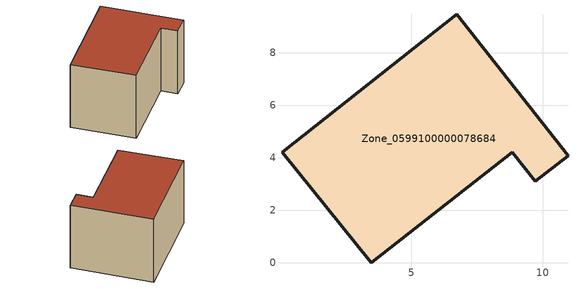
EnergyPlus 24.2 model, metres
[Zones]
Zone_0599100000078684
 floor ground (C_G): 9.71,3.1 8.84,4.2 3.47,0 0.07,4.2 6.72,9.45 10.96,4.06 z0
 wall outside (C_F): 8.84,4.2 9.71,3.1 10.96,4.06 6.72,9.45 0.07,4.2 3.47,0 8.84,4.2 z0:6
 roof outside (C_R): 6.72,9.45 0.07,4.2 3.47,0 8.84,4.2 9.71,3.1 10.96,4.06 z6
[BUILDING]
Pand.0599100000078684: North Axis=0; Terrain=City; Loads Convergence Tolerance Value=0.04; Temperature Convergence Tolerance Value=0.4; Solar Distribution=FullExterior; Maximum Number of Warmup Days=25; Minimum Number of Warmup Days=1
[Site:Location]
Rotterdam.The.Hague.AP_ZH_NLD Design_Conditions: Latitude=51.96; Longitude=4.45; Time Zone=1; Elevation=-4.5
[SITE:GROUNDTEMPERATURE:BUILDINGSURFACE]
18, 18, 18, 18, 18, 18, 18, 18, 18, 18, 18, 18
[MATERIAL] Thermal Absorptance=0.9; Solar Absorptance=0.7; Visible Absorptance=0.7
Name | Roughness | Thickness | Conductivity | Density | Specific Heat
G.TI.1975-1991 | MediumSmooth | 0.15 | 0.288461 | 540 | 1210
F.TI.1975-1991 | Rough | 0.3 | 0.230769 | 1920 | 840
R.TI.1975-1991 | MediumRough | 0.2 | 0.153846 | 1500 | 1000
[CONSTRUCTION]
C_G: G.TI.1975-1991
C_F: F.TI.1975-1991
C_R: R.TI.1975-1991
[ZONE]
Zone_0599100000078684: Type=1; Multiplier=1; Ceiling Height=Autocalculate; Volume=Autocalculate; Floor Area=autocalculate; Part of Total Floor Area=Yes
[ZONEINFILTRATION:DESIGNFLOWRATE]
Infil_Zone_0599100000078684: Zone or ZoneList or Space or SpaceList=Zone_0599100000078684; Schedule=AlwaysOn; Design Flow Rate Calculation Method=Flow/Area; Flow Rate per Floor Area=0.003; Constant Term Coefficient=1; Temperature Term Coefficient=0; Velocity Term Coefficient=0; Velocity Squared Term Coefficient=0
[HVACTEMPLATE:ZONE:IDEALLOADSAIRSYSTEM]
Zone_0599100000078684: Maximum Heating Supply Air Temperature=50; Minimum Cooling Supply Air Temperature=13; Maximum Heating Supply Air Humidity Ratio=0.0156; Minimum Cooling Supply Air Humidity Ratio=0.0077; Heating Limit=NoLimit; Cooling Limit=NoLimit; Dehumidification Control Type=ConstantSensibleHeatRatio; Cooling Sensible Heat Ratio=0.7; Dehumidification Setpoint=60; Humidification Control Type=None; Humidification Setpoint=30; Outdoor Air Method=None; Outdoor Air Flow Rate per Person=0.00944; Outdoor Air Flow Rate per Zone Floor Area=0; Outdoor Air Flow Rate per Zone=0; Demand Controlled Ventilation Type=None; Outdoor Air Economizer Type=NoEconomizer; Heat Recovery Type=None; Sensible Heat Recovery Effectiveness=0.7; Latent Heat Recovery Effectiveness=0.65
[ZONECONTROL:THERMOSTAT]
ThermostatControl_Zone_0599100000078684: Zone or ZoneList=Zone_0599100000078684; Control Type Schedule=DualSetpointControlType; Control 1=Thermostat_Zone_0599100000078684; Temperature Difference Between Cutout And Setpoint=0
[THERMOSTATSETPOINT:DUALSETPOINT]
Thermostat_Zone_0599100000078684: Heating Setpoint Temperature Schedule=HeatingSetpoint_Zone_0599100000078684; Cooling Setpoint Temperature Schedule=CoolingSetpoint_Zone_0599100000078684
[SCHEDULE:COMPACT]
HeatingSetpoint_Zone_0599100000078684: Through: 12/31, For: AllDays, Until: 24:00, 21
CoolingSetpoint_Zone_0599100000078684: Through: 12/31, For: AllDays, Until: 24:00, 24
DualSetpointControlType: Through: 12/31, For: AllDays, Until: 24:00, 4
AlwaysOn: Through: 12/31, For: AllDays, Until: 24:00, 1
